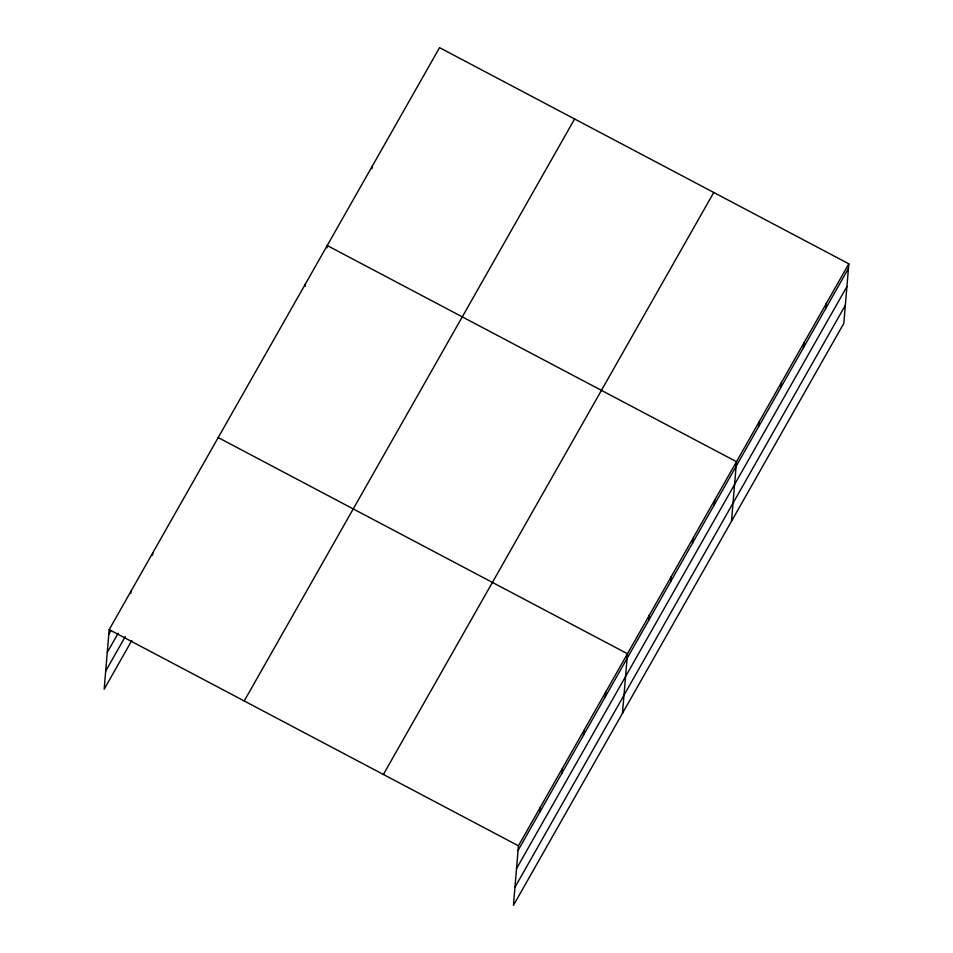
<?xml version="1.0" encoding="UTF-8"?>
<svg xmlns="http://www.w3.org/2000/svg" width="953" height="953" viewBox="0 0 953 953"><rect width="100%" height="100%" fill="white"/><g stroke="black" fill="none" stroke-linecap="round" stroke-linejoin="round"><path stroke-width="1.43" d="M848.825 263.814L518.444 845.799L513.441 905.35L843.822 323.365L848.825 263.814L439.559 47.65L109.178 629.635L104.175 689.186L131.788 640.535M130.787 593.564L130.978 591.229M152.587 555.158L152.79 552.811M305.222 286.281L305.425 283.934M327.034 247.863L327.224 245.529L736.502 461.693L731.499 521.243M371.956 168.717L372.158 166.37M539.863 812.063L540.256 807.382M561.662 773.657L562.056 768.976M583.474 735.251L583.867 730.57M605.274 696.834L605.667 692.152M622.476 713.297L627.467 653.746L218.201 437.582M648.886 620.01L649.279 615.328M670.686 581.604L671.079 576.922M692.497 543.186L692.891 538.505M714.297 504.78L714.69 500.099M758.576 426.789L758.969 422.108M781.031 387.216L781.424 382.534M803.498 347.642L803.891 342.961M825.965 308.069L826.358 303.388M108.785 634.317L110.965 630.481M107.26 652.424L118.16 633.221M105.7 671.079L125.319 636.509M244.23 700.967L574.611 118.982M383.392 774.467L713.761 192.482M518.051 850.481L848.432 268.496M516.538 868.588L846.907 286.603M514.965 887.243L845.347 305.258M109.178 629.635L518.444 845.799"/></g></svg>
